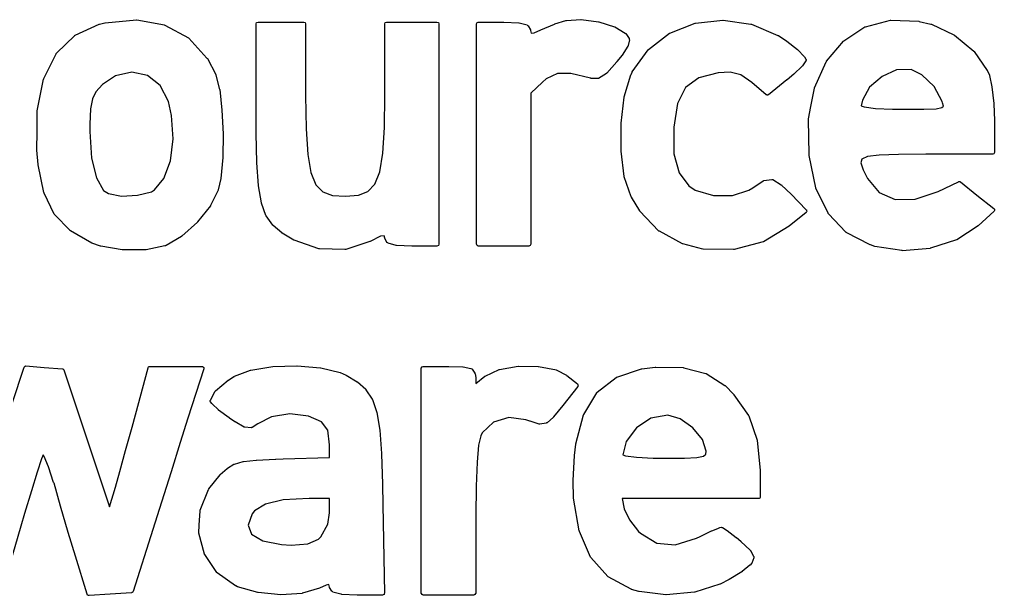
# Model space of a CAD drawing. Extents: x 80 to 221, y -131 to -73.
# Drawn here: x 109.18 to 111.851, y -79.478 to -77.9 of the extents above; entities that cross this region are included whole.
import ezdxf

# ---------------------------------------------------------------- set-up
doc = ezdxf.new("R2010")
doc.units = 0
doc.layers.add('BLACK', color=7, linetype='CONTINUOUS')

msp = doc.modelspace()

# ---------------------------------------------------------------- linework, layer by layer
at = {"layer": 'BLACK', "linetype": 'CONTINUOUS'}
for p, q in [((109.333, -77.9431), (109.399, -77.9133)), ((109.399, -77.9133), (109.4, -77.9133)), ((109.4, -77.913), (109.414, -77.9096)), ((109.4, -77.9133), (109.4, -77.913)), ((109.414, -77.9096), (109.415, -77.9096)), ((109.415, -77.9095), (109.501, -77.9014)), ((109.415, -77.9096), (109.415, -77.9095)), ((109.501, -77.9016), (109.502, -77.9014)), ((109.501, -77.9014), (109.501, -77.9016)), ((109.502, -77.9014), (109.578, -77.9151)), ((109.578, -77.9151), (109.578, -77.9156)), ((109.578, -77.9156), (109.579, -77.9157)), ((109.579, -77.9157), (109.643, -77.9503)), ((109.829, -77.9126), (109.83, -77.9091)), ((109.829, -78.1486), (109.829, -77.9126)), ((109.83, -77.9091), (109.834, -77.9076)), ((109.834, -77.9076), (109.959, -77.9076)), ((109.959, -77.9076), (109.963, -77.9091)), ((109.963, -77.9091), (109.964, -77.9126)), ((109.964, -77.9126), (109.964, -78.1083)), ((110.181, -77.9126), (110.182, -77.9091)), ((110.181, -78.1083), (110.181, -77.9126)), ((110.182, -77.9091), (110.186, -77.9076)), ((110.186, -77.9076), (110.324, -77.9076)), ((110.324, -77.9076), (110.328, -77.9091)), ((110.328, -77.9091), (110.329, -77.9126)), ((110.329, -77.9126), (110.329, -78.5162)), ((110.432, -77.9126), (110.434, -77.9091)), ((110.432, -78.5162), (110.432, -77.9126)), ((110.434, -77.9091), (110.437, -77.9076)), ((110.437, -77.9076), (110.506, -77.9076)), ((110.506, -77.9076), (110.506, -77.9077)), ((110.506, -77.9077), (110.507, -77.9076)), ((110.507, -77.9076), (110.548, -77.9093)), ((110.548, -77.9093), (110.549, -77.9095)), ((110.549, -77.9095), (110.549, -77.9094)), ((110.549, -77.9094), (110.571, -77.9153)), ((110.571, -77.9153), (110.571, -77.9153)), ((110.571, -77.9153), (110.571, -77.9153)), ((110.571, -77.9153), (110.572, -77.9165)), ((110.572, -77.9165), (110.574, -77.9176)), ((110.574, -77.9176), (110.574, -77.9177)), ((110.574, -77.9177), (110.574, -77.9177)), ((110.574, -77.9177), (110.58, -77.9291)), ((110.608, -77.929), (110.646, -77.913)), ((110.646, -77.913), (110.647, -77.9128)), ((110.646, -77.913), (110.646, -77.913)), ((110.647, -77.9128), (110.677, -77.9032)), ((110.677, -77.9032), (110.678, -77.9032)), ((110.678, -77.9032), (110.679, -77.903)), ((110.679, -77.903), (110.718, -77.9005)), ((110.718, -77.9005), (110.719, -77.9007)), ((110.719, -77.9007), (110.719, -77.9005)), ((110.719, -77.9005), (110.766, -77.9071)), ((110.766, -77.9071), (110.767, -77.9073)), ((110.767, -77.9073), (110.767, -77.9072)), ((110.767, -77.9072), (110.81, -77.9205)), ((110.81, -77.9205), (110.811, -77.9209)), ((110.811, -77.9209), (110.811, -77.921)), ((110.811, -77.921), (110.839, -77.9377)), ((110.962, -77.9376), (111.031, -77.9108)), ((111.031, -77.9108), (111.032, -77.9105)), ((111.031, -77.9108), (111.031, -77.9108)), ((111.032, -77.9105), (111.107, -77.9021)), ((111.107, -77.9023), (111.108, -77.9021)), ((111.107, -77.9021), (111.107, -77.9023)), ((111.108, -77.9021), (111.184, -77.9129)), ((111.184, -77.9129), (111.185, -77.9133)), ((111.185, -77.9133), (111.185, -77.9133)), ((111.185, -77.9133), (111.258, -77.9442)), ((111.438, -77.9586), (111.496, -77.9208)), ((111.496, -77.9208), (111.497, -77.9207)), ((111.497, -77.9207), (111.498, -77.9202)), ((111.498, -77.9202), (111.566, -77.9021)), ((111.566, -77.9021), (111.567, -77.9022)), ((111.567, -77.9022), (111.567, -77.9019)), ((111.567, -77.9019), (111.644, -77.9055)), ((111.644, -77.9055), (111.645, -77.9057)), ((111.645, -77.9057), (111.645, -77.9056)), ((111.645, -77.9056), (111.677, -77.9134)), ((111.677, -77.9134), (111.678, -77.9137)), ((111.678, -77.9137), (111.678, -77.9137)), ((111.678, -77.9137), (111.74, -77.9424)), ((109.282, -77.993), (109.332, -77.9441)), ((109.332, -77.9438), (109.333, -77.9431)), ((109.332, -77.9441), (109.332, -77.9438)), ((109.643, -77.9503), (109.643, -77.951)), ((109.643, -77.951), (109.644, -77.9513)), ((109.644, -77.9513), (109.694, -78.006)), ((110.58, -77.9291), (110.58, -77.9301)), ((110.58, -77.9301), (110.58, -77.9306)), ((110.58, -77.9306), (110.582, -77.9382)), ((110.582, -77.9382), (110.59, -77.9373)), ((110.59, -77.9373), (110.608, -77.929)), ((110.608, -77.929), (110.608, -77.929)), ((110.608, -77.929), (110.608, -77.929)), ((110.839, -77.9377), (110.84, -77.9385)), ((110.84, -77.9385), (110.841, -77.9391)), ((110.841, -77.9391), (110.85, -77.9523)), ((110.903, -77.9824), (110.961, -77.9382)), ((110.961, -77.9382), (110.962, -77.9381)), ((110.962, -77.9381), (110.962, -77.9376)), ((111.258, -77.9442), (111.258, -77.9446)), ((111.258, -77.9446), (111.259, -77.9446)), ((111.259, -77.9446), (111.282, -77.9597)), ((111.74, -77.9424), (111.74, -77.9429)), ((111.74, -77.9429), (111.741, -77.9431)), ((111.741, -77.9431), (111.794, -77.9868)), ((110.847, -77.9735), (110.831, -77.9981)), ((110.848, -77.9725), (110.847, -77.9735)), ((110.851, -77.9559), (110.848, -77.9716)), ((110.848, -77.9716), (110.848, -77.9725)), ((110.85, -77.9523), (110.85, -77.9541)), ((110.85, -77.9541), (110.851, -77.9559)), ((111.282, -77.9597), (111.282, -77.9599)), ((111.282, -77.9599), (111.282, -77.96)), ((111.282, -77.96), (111.311, -77.9831)), ((111.391, -78.015), (111.437, -77.9596)), ((111.437, -77.9596), (111.438, -77.9592)), ((111.438, -77.9592), (111.438, -77.9586)), ((109.247, -78.0623), (109.281, -77.9943)), ((109.281, -77.9937), (109.282, -77.993)), ((109.281, -77.9943), (109.281, -77.9937)), ((110.831, -77.9985), (110.817, -78.0159)), ((110.831, -77.9981), (110.831, -77.9983)), ((110.831, -77.9983), (110.831, -77.9985)), ((110.859, -78.0441), (110.902, -77.9835)), ((110.902, -77.9835), (110.903, -77.983)), ((110.903, -77.983), (110.903, -77.9824)), ((111.311, -77.9831), (111.312, -77.9834)), ((111.312, -77.9834), (111.312, -77.9835)), ((111.312, -77.9835), (111.33, -78.0017)), ((111.33, -78.0017), (111.331, -78.0024)), ((111.331, -78.0024), (111.331, -78.0029)), ((111.331, -78.0029), (111.334, -78.0088)), ((111.794, -77.9868), (111.794, -77.9874)), ((111.794, -77.9874), (111.795, -77.9878)), ((111.795, -77.9878), (111.831, -78.0403)), ((109.694, -78.006), (109.694, -78.0066)), ((109.694, -78.0066), (109.695, -78.007)), ((109.695, -78.007), (109.718, -78.0515)), ((110.817, -78.0161), (110.789, -78.0476)), ((110.817, -78.0159), (110.817, -78.016)), ((110.817, -78.016), (110.817, -78.0161)), ((111.324, -78.0279), (111.301, -78.0503)), ((111.325, -78.0275), (111.324, -78.0279)), ((111.334, -78.014), (111.325, -78.0272)), ((111.325, -78.0272), (111.325, -78.0275)), ((111.334, -78.0088), (111.334, -78.0096)), ((111.334, -78.0096), (111.335, -78.0103)), ((111.335, -78.0126), (111.334, -78.0132)), ((111.334, -78.0132), (111.334, -78.014)), ((111.335, -78.0103), (111.335, -78.0114)), ((111.335, -78.0114), (111.335, -78.0126)), ((111.358, -78.0872), (111.39, -78.0161)), ((111.39, -78.0161), (111.391, -78.0157)), ((111.391, -78.0157), (111.391, -78.015)), ((109.443, -78.0546), (109.408, -78.0789)), ((109.488, -78.0447), (109.443, -78.0546)), ((109.531, -78.054), (109.488, -78.0447)), ((109.566, -78.0811), (109.531, -78.054)), ((109.718, -78.0515), (109.718, -78.0521)), ((109.718, -78.0521), (109.718, -78.0526)), ((109.718, -78.0526), (109.728, -78.0919)), ((110.654, -78.0486), (110.623, -78.0633)), ((110.691, -78.048), (110.654, -78.0486)), ((110.744, -78.0615), (110.691, -78.048)), ((110.788, -78.0485), (110.766, -78.0618)), ((110.789, -78.0476), (110.788, -78.0479)), ((110.788, -78.0479), (110.788, -78.0485)), ((110.837, -78.112), (110.855, -78.0517)), ((110.855, -78.0517), (110.856, -78.0514)), ((110.856, -78.051), (110.859, -78.0448)), ((110.856, -78.0514), (110.856, -78.051)), ((110.859, -78.0445), (110.859, -78.0441)), ((110.859, -78.0448), (110.859, -78.0445)), ((111.094, -78.0469), (111.041, -78.0601)), ((111.127, -78.0451), (111.094, -78.0469)), ((111.156, -78.0522), (111.127, -78.0451)), ((111.186, -78.0733), (111.156, -78.0522)), ((111.301, -78.0505), (111.283, -78.0661)), ((111.301, -78.0503), (111.301, -78.0503)), ((111.301, -78.0503), (111.301, -78.0505)), ((111.543, -78.0564), (111.509, -78.086)), ((111.583, -78.0386), (111.543, -78.0564)), ((111.623, -78.0378), (111.583, -78.0386)), ((111.652, -78.0518), (111.623, -78.0378)), ((111.686, -78.0844), (111.652, -78.0518)), ((111.831, -78.0403), (111.831, -78.0408)), ((111.831, -78.0408), (111.832, -78.0412)), ((111.832, -78.0412), (111.837, -78.0529)), ((111.837, -78.0529), (111.837, -78.0534)), ((111.837, -78.0534), (111.837, -78.0538)), ((111.837, -78.0538), (111.844, -78.0847)), ((109.229, -78.1506), (109.246, -78.0635)), ((109.246, -78.0635), (109.247, -78.063)), ((109.247, -78.063), (109.247, -78.0623)), ((109.408, -78.0789), (109.39, -78.0988)), ((109.589, -78.125), (109.566, -78.0811)), ((110.613, -78.0719), (110.581, -78.1022)), ((110.623, -78.0633), (110.613, -78.0719)), ((110.745, -78.0614), (110.744, -78.0615)), ((110.745, -78.0617), (110.745, -78.0614)), ((110.764, -78.0625), (110.745, -78.0617)), ((110.765, -78.062), (110.764, -78.0625)), ((110.766, -78.0618), (110.765, -78.062)), ((111.041, -78.0601), (111.005, -78.0871)), ((111.226, -78.1068), (111.186, -78.0733)), ((111.282, -78.0661), (111.232, -78.1068)), ((111.283, -78.0661), (111.282, -78.0661)), ((111.283, -78.0661), (111.283, -78.0661)), ((111.708, -78.1251), (111.686, -78.0844)), ((111.844, -78.0847), (111.844, -78.0849)), ((111.844, -78.0849), (111.844, -78.0852)), ((111.844, -78.0852), (111.849, -78.1308)), ((109.39, -78.0988), (109.38, -78.1181)), ((109.728, -78.0919), (109.728, -78.0922)), ((109.728, -78.0922), (109.729, -78.0925)), ((109.729, -78.0925), (109.735, -78.1485)), ((109.964, -78.1083), (109.966, -78.2004)), ((110.18, -78.1962), (110.181, -78.1083)), ((110.581, -78.1022), (110.581, -78.5162)), ((110.837, -78.1124), (110.837, -78.112)), ((111.005, -78.0871), (110.983, -78.131)), ((111.227, -78.1072), (111.226, -78.1068)), ((111.228, -78.1079), (111.227, -78.1072)), ((111.229, -78.1078), (111.228, -78.1079)), ((111.23, -78.1072), (111.229, -78.1079)), ((111.229, -78.1079), (111.229, -78.1078)), ((111.232, -78.1068), (111.23, -78.1072)), ((111.348, -78.1386), (111.358, -78.0883)), ((111.358, -78.0878), (111.358, -78.0872)), ((111.358, -78.0883), (111.358, -78.0878)), ((111.509, -78.086), (111.489, -78.1217)), ((109.38, -78.1181), (109.375, -78.1448)), ((109.597, -78.1632), (109.589, -78.125)), ((110.828, -78.1848), (110.837, -78.1128)), ((110.837, -78.1128), (110.837, -78.1124)), ((110.983, -78.131), (110.973, -78.1957)), ((111.342, -78.1729), (111.348, -78.1386)), ((111.489, -78.1217), (111.486, -78.1365)), ((111.486, -78.1365), (111.494, -78.14)), ((111.707, -78.1417), (111.711, -78.1376)), ((111.709, -78.1287), (111.708, -78.1251)), ((111.711, -78.1376), (111.709, -78.1287)), ((111.849, -78.1308), (111.849, -78.131)), ((111.849, -78.131), (111.849, -78.1312)), ((111.849, -78.1312), (111.851, -78.1773)), ((109.229, -78.1511), (109.229, -78.1506)), ((109.229, -78.1515), (109.229, -78.1511)), ((109.229, -78.2077), (109.229, -78.1515)), ((109.375, -78.1448), (109.373, -78.1869)), ((109.601, -78.2275), (109.597, -78.1632)), ((109.735, -78.1485), (109.735, -78.1487)), ((109.735, -78.1487), (109.735, -78.1489)), ((109.735, -78.1489), (109.738, -78.2134)), ((109.829, -78.2116), (109.829, -78.1486)), ((109.829, -78.1486), (109.829, -78.1486)), ((109.829, -78.1486), (109.829, -78.1486)), ((111.494, -78.14), (111.525, -78.1439)), ((111.525, -78.1439), (111.572, -78.1462)), ((111.572, -78.1462), (111.601, -78.1465)), ((111.601, -78.1465), (111.657, -78.1463)), ((111.657, -78.1463), (111.691, -78.1449)), ((111.691, -78.1449), (111.707, -78.1417)), ((109.373, -78.1869), (109.373, -78.2076)), ((110.828, -78.1851), (110.828, -78.1848)), ((110.828, -78.1854), (110.828, -78.1851)), ((110.828, -78.2604), (110.828, -78.1854)), ((111.342, -78.1735), (111.342, -78.1729)), ((111.342, -78.174), (111.342, -78.1735)), ((111.343, -78.2702), (111.342, -78.174)), ((111.851, -78.1773), (111.85, -78.1774)), ((111.85, -78.1774), (111.851, -78.1775)), ((111.851, -78.1775), (111.851, -78.2647)), ((109.228, -78.2577), (109.229, -78.2077)), ((109.373, -78.2076), (109.378, -78.28)), ((109.738, -78.2137), (109.737, -78.2785)), ((109.738, -78.2134), (109.738, -78.2136)), ((109.738, -78.2136), (109.738, -78.2137)), ((109.829, -78.2117), (109.829, -78.2116)), ((109.829, -78.2116), (109.829, -78.2116)), ((109.831, -78.2931), (109.829, -78.2117)), ((109.966, -78.2004), (109.97, -78.27)), ((110.176, -78.267), (110.18, -78.1962)), ((110.973, -78.1957), (110.973, -78.2683)), ((109.594, -78.2874), (109.601, -78.2275)), ((109.228, -78.258), (109.228, -78.2577)), ((109.228, -78.2582), (109.228, -78.258)), ((109.232, -78.298), (109.228, -78.2582)), ((109.97, -78.27), (109.978, -78.32)), ((110.167, -78.3179), (110.176, -78.267)), ((110.828, -78.2607), (110.828, -78.2604)), ((110.828, -78.261), (110.828, -78.2607)), ((110.837, -78.3302), (110.828, -78.261)), ((110.973, -78.2683), (110.987, -78.3207)), ((111.343, -78.2704), (111.343, -78.2702)), ((111.343, -78.2707), (111.343, -78.2704)), ((111.343, -78.2726), (111.343, -78.2707)), ((111.535, -78.2717), (111.503, -78.276)), ((111.588, -78.27), (111.535, -78.2717)), ((111.663, -78.2697), (111.588, -78.27)), ((111.846, -78.2697), (111.663, -78.2697)), ((111.849, -78.2682), (111.846, -78.2697)), ((111.851, -78.2647), (111.849, -78.2682)), ((109.232, -78.2983), (109.232, -78.298)), ((109.232, -78.2986), (109.232, -78.2983)), ((109.247, -78.3745), (109.232, -78.2986)), ((109.378, -78.28), (109.391, -78.3345)), ((109.576, -78.336), (109.594, -78.2874)), ((109.737, -78.2789), (109.732, -78.3358)), ((109.737, -78.2785), (109.737, -78.2787)), ((109.737, -78.2787), (109.737, -78.2789)), ((109.831, -78.2932), (109.831, -78.2931)), ((109.831, -78.2933), (109.831, -78.2932)), ((109.835, -78.3555), (109.831, -78.2933)), ((111.344, -78.2728), (111.343, -78.2726)), ((111.343, -78.273), (111.344, -78.2728)), ((111.362, -78.3613), (111.343, -78.273)), ((111.488, -78.2832), (111.485, -78.2935)), ((111.485, -78.2935), (111.491, -78.3123)), ((111.503, -78.276), (111.488, -78.2832)), ((109.978, -78.32), (109.992, -78.353)), ((110.154, -78.3516), (110.167, -78.3179)), ((110.987, -78.3207), (111.014, -78.356)), ((111.491, -78.3123), (111.503, -78.3356)), ((109.391, -78.3345), (109.411, -78.3684)), ((109.55, -78.3673), (109.576, -78.336)), ((109.732, -78.3363), (109.725, -78.3667)), ((109.732, -78.3358), (109.731, -78.336)), ((109.731, -78.336), (109.732, -78.3363)), ((110.135, -78.3716), (110.154, -78.3516)), ((110.837, -78.3307), (110.837, -78.3302)), ((110.837, -78.3312), (110.837, -78.3307)), ((110.856, -78.3858), (110.837, -78.3312)), ((111.189, -78.3611), (111.217, -78.3424)), ((111.217, -78.3424), (111.218, -78.3421)), ((111.218, -78.3421), (111.219, -78.3416)), ((111.219, -78.3416), (111.241, -78.3385)), ((111.241, -78.3385), (111.242, -78.3389)), ((111.242, -78.3389), (111.244, -78.3391)), ((111.244, -78.3391), (111.267, -78.3531)), ((111.503, -78.3356), (111.535, -78.3744)), ((111.697, -78.3715), (111.752, -78.3447)), ((111.752, -78.3447), (111.753, -78.3446)), ((111.753, -78.3446), (111.754, -78.3442)), ((111.754, -78.3442), (111.755, -78.3445)), ((111.755, -78.3445), (111.756, -78.3445)), ((111.756, -78.3445), (111.757, -78.345)), ((111.757, -78.345), (111.758, -78.3453)), ((111.758, -78.3453), (111.803, -78.3816)), ((109.248, -78.3751), (109.247, -78.3745)), ((109.248, -78.3757), (109.248, -78.3751)), ((109.275, -78.4337), (109.248, -78.3757)), ((109.411, -78.3684), (109.424, -78.3773)), ((109.424, -78.3773), (109.46, -78.3841)), ((109.504, -78.382), (109.542, -78.3721)), ((109.542, -78.3721), (109.55, -78.3673)), ((109.725, -78.3679), (109.704, -78.4095)), ((109.725, -78.3667), (109.725, -78.3673)), ((109.725, -78.3673), (109.725, -78.3679)), ((109.835, -78.3557), (109.835, -78.3555)), ((109.835, -78.3559), (109.835, -78.3557)), ((109.843, -78.4023), (109.835, -78.3559)), ((109.992, -78.353), (110.011, -78.3724)), ((110.011, -78.3724), (110.038, -78.3821)), ((110.109, -78.3818), (110.135, -78.3716)), ((111.014, -78.356), (111.031, -78.3676)), ((111.031, -78.3676), (111.081, -78.3827)), ((111.133, -78.3827), (111.178, -78.3681)), ((111.178, -78.3681), (111.189, -78.3611)), ((111.189, -78.3611), (111.189, -78.3611)), ((111.267, -78.3531), (111.268, -78.3536)), ((111.268, -78.3536), (111.268, -78.3538)), ((111.268, -78.3538), (111.294, -78.3789)), ((111.294, -78.3789), (111.294, -78.379)), ((111.294, -78.379), (111.294, -78.379)), ((111.294, -78.379), (111.335, -78.4214)), ((111.362, -78.3618), (111.362, -78.3613)), ((111.362, -78.3625), (111.362, -78.3618)), ((111.395, -78.4311), (111.362, -78.3625)), ((111.535, -78.3744), (111.579, -78.3935)), ((111.634, -78.3929), (111.697, -78.3715)), ((109.46, -78.3841), (109.504, -78.382)), ((109.843, -78.4027), (109.843, -78.4023)), ((109.843, -78.4032), (109.843, -78.4027)), ((109.855, -78.4373), (109.843, -78.4032)), ((110.038, -78.3821), (110.073, -78.3846)), ((110.073, -78.3846), (110.109, -78.3818)), ((110.856, -78.3862), (110.856, -78.3858)), ((110.857, -78.3867), (110.856, -78.3862)), ((110.88, -78.4248), (110.857, -78.3867)), ((111.081, -78.3827), (111.133, -78.3827)), ((111.579, -78.3935), (111.634, -78.3929)), ((111.803, -78.3816), (111.849, -78.4179)), ((109.704, -78.4104), (109.668, -78.4546)), ((109.704, -78.4095), (109.704, -78.4099)), ((109.704, -78.4099), (109.704, -78.4104)), ((110.88, -78.4251), (110.88, -78.4248)), ((110.88, -78.4256), (110.88, -78.4251)), ((110.931, -78.4796), (110.88, -78.4256)), ((111.335, -78.4287), (111.289, -78.4663)), ((111.335, -78.4214), (111.335, -78.4216)), ((111.335, -78.4216), (111.336, -78.4217)), ((111.336, -78.4269), (111.335, -78.4285)), ((111.335, -78.4285), (111.335, -78.4285)), ((111.335, -78.4285), (111.335, -78.4287)), ((111.336, -78.4217), (111.336, -78.4234)), ((111.336, -78.4234), (111.337, -78.425)), ((111.337, -78.4254), (111.336, -78.4269)), ((111.337, -78.425), (111.337, -78.4252)), ((111.337, -78.4252), (111.337, -78.4254)), ((111.395, -78.4317), (111.395, -78.4311)), ((111.396, -78.4324), (111.395, -78.4317)), ((111.444, -78.483), (111.396, -78.4324)), ((111.85, -78.4255), (111.806, -78.4655)), ((111.849, -78.4179), (111.85, -78.4183)), ((111.85, -78.4183), (111.85, -78.4185)), ((111.85, -78.4185), (111.851, -78.4199)), ((111.851, -78.4235), (111.85, -78.425)), ((111.85, -78.425), (111.85, -78.4252)), ((111.85, -78.4252), (111.85, -78.4255)), ((111.851, -78.4199), (111.851, -78.4213)), ((111.851, -78.4213), (111.851, -78.4217)), ((111.851, -78.4217), (111.851, -78.4221)), ((111.851, -78.4221), (111.851, -78.4235)), ((109.276, -78.4342), (109.275, -78.4337)), ((109.276, -78.435), (109.276, -78.4342)), ((109.319, -78.4788), (109.276, -78.435)), ((109.668, -78.4552), (109.625, -78.4938)), ((109.668, -78.4546), (109.668, -78.4548)), ((109.668, -78.4548), (109.668, -78.4552)), ((109.856, -78.4378), (109.855, -78.4373)), ((109.856, -78.4385), (109.856, -78.4378)), ((109.874, -78.4639), (109.856, -78.4385)), ((109.319, -78.4791), (109.319, -78.4788)), ((109.32, -78.4796), (109.319, -78.4791)), ((109.379, -78.5131), (109.32, -78.4796)), ((109.874, -78.4643), (109.874, -78.4639)), ((109.875, -78.4649), (109.874, -78.4643)), ((109.899, -78.4852), (109.875, -78.4649)), ((109.899, -78.4853), (109.899, -78.4852)), ((109.9, -78.4857), (109.899, -78.4853)), ((109.932, -78.5045), (109.9, -78.4857)), ((110.932, -78.4799), (110.931, -78.4796)), ((110.933, -78.4805), (110.932, -78.4799)), ((110.996, -78.5148), (110.933, -78.4805)), ((111.289, -78.4667), (111.218, -78.5092)), ((111.289, -78.4663), (111.289, -78.4664)), ((111.289, -78.4664), (111.289, -78.4667)), ((111.445, -78.4833), (111.444, -78.483)), ((111.445, -78.4839), (111.445, -78.4833)), ((111.51, -78.5178), (111.445, -78.4839)), ((111.806, -78.466), (111.748, -78.5037)), ((111.806, -78.4655), (111.806, -78.4656)), ((111.806, -78.4656), (111.806, -78.466)), ((109.624, -78.4944), (109.582, -78.5193)), ((109.625, -78.4938), (109.624, -78.494)), ((109.624, -78.494), (109.624, -78.4944)), ((109.933, -78.5049), (109.932, -78.5045)), ((109.932, -78.5045), (109.932, -78.5045)), ((110, -78.5286), (109.933, -78.5049)), ((110.14, -78.5083), (110.074, -78.5302)), ((110.141, -78.5081), (110.14, -78.5083)), ((110.169, -78.4942), (110.141, -78.5081)), ((110.141, -78.5081), (110.141, -78.5081)), ((110.179, -78.4928), (110.169, -78.4942)), ((110.181, -78.499), (110.179, -78.4928)), ((110.181, -78.4993), (110.181, -78.499)), ((110.181, -78.4996), (110.181, -78.4993)), ((110.187, -78.5109), (110.181, -78.4996)), ((110.187, -78.511), (110.187, -78.5109)), ((110.189, -78.5121), (110.187, -78.511)), ((110.187, -78.511), (110.187, -78.511)), ((110.19, -78.5133), (110.189, -78.5121)), ((111.217, -78.5097), (111.138, -78.5306)), ((111.218, -78.5093), (111.217, -78.5097)), ((111.218, -78.5092), (111.218, -78.5093)), ((111.747, -78.5043), (111.676, -78.5271)), ((111.748, -78.5037), (111.747, -78.5039)), ((111.747, -78.5039), (111.747, -78.5043)), ((109.379, -78.5134), (109.379, -78.5131)), ((109.379, -78.5131), (109.379, -78.5131)), ((109.402, -78.5214), (109.379, -78.5134)), ((109.403, -78.5214), (109.402, -78.5214)), ((109.403, -78.5216), (109.403, -78.5214)), ((109.462, -78.5315), (109.403, -78.5216)), ((109.463, -78.5314), (109.462, -78.5315)), ((109.526, -78.5313), (109.463, -78.5316)), ((109.463, -78.5316), (109.463, -78.5314)), ((109.527, -78.5312), (109.526, -78.5311)), ((109.526, -78.5311), (109.526, -78.5313)), ((109.579, -78.5203), (109.527, -78.5312)), ((109.58, -78.5201), (109.579, -78.5203)), ((109.581, -78.5197), (109.58, -78.5201)), ((109.58, -78.5201), (109.58, -78.5201)), ((109.582, -78.5193), (109.581, -78.5194)), ((109.581, -78.5194), (109.581, -78.5197)), ((110.001, -78.5286), (110, -78.5286)), ((110.002, -78.5289), (110.001, -78.5286)), ((110.072, -78.5305), (110.002, -78.5289)), ((110.073, -78.5302), (110.072, -78.5305)), ((110.074, -78.5302), (110.073, -78.5302)), ((110.19, -78.5134), (110.19, -78.5133)), ((110.19, -78.5133), (110.19, -78.5133)), ((110.212, -78.5193), (110.19, -78.5134)), ((110.213, -78.5195), (110.212, -78.5192)), ((110.212, -78.5192), (110.212, -78.5193)), ((110.255, -78.5212), (110.213, -78.5195)), ((110.255, -78.5212), (110.255, -78.5211)), ((110.255, -78.5211), (110.255, -78.5212)), ((110.324, -78.5212), (110.255, -78.5212)), ((110.328, -78.5197), (110.324, -78.5212)), ((110.329, -78.5162), (110.328, -78.5197)), ((110.434, -78.5197), (110.432, -78.5162)), ((110.437, -78.5212), (110.434, -78.5197)), ((110.576, -78.5212), (110.437, -78.5212)), ((110.579, -78.5197), (110.576, -78.5212)), ((110.581, -78.5162), (110.579, -78.5197)), ((110.997, -78.5149), (110.996, -78.5148)), ((110.997, -78.5153), (110.997, -78.5149)), ((111.052, -78.5291), (110.997, -78.5153)), ((111.053, -78.529), (111.052, -78.5291)), ((111.053, -78.5293), (111.053, -78.529)), ((111.136, -78.5308), (111.053, -78.5293)), ((111.137, -78.5305), (111.136, -78.5308)), ((111.138, -78.5306), (111.137, -78.5305)), ((111.51, -78.5179), (111.51, -78.5178)), ((111.511, -78.5181), (111.51, -78.5179)), ((111.523, -78.522), (111.511, -78.5181)), ((111.523, -78.5222), (111.523, -78.522)), ((111.523, -78.522), (111.523, -78.522)), ((111.597, -78.5336), (111.523, -78.5222)), ((111.598, -78.5335), (111.597, -78.5336)), ((111.675, -78.5273), (111.598, -78.5337)), ((111.598, -78.5337), (111.598, -78.5335)), ((111.676, -78.5271), (111.675, -78.527)), ((111.675, -78.527), (111.675, -78.5273)), ((109.128, -79.0515), (109.193, -78.853)), ((109.193, -78.853), (109.194, -78.8519)), ((109.194, -78.8519), (109.195, -78.8507)), ((109.195, -78.8505), (109.196, -78.85)), ((109.195, -78.8507), (109.195, -78.8505)), ((109.196, -78.85), (109.197, -78.8499)), ((109.197, -78.8499), (109.198, -78.8495)), ((109.198, -78.8495), (109.248, -78.8533)), ((109.248, -78.8533), (109.298, -78.857)), ((109.298, -78.857), (109.299, -78.8574)), ((109.299, -78.8574), (109.299, -78.8575)), ((109.299, -78.8575), (109.3, -78.8583)), ((109.3, -78.8583), (109.301, -78.8587)), ((109.301, -78.8587), (109.301, -78.8596)), ((109.301, -78.8596), (109.302, -78.8604)), ((109.498, -78.9833), (109.533, -78.8544)), ((109.533, -78.8534), (109.534, -78.8521)), ((109.533, -78.8544), (109.533, -78.8534)), ((109.534, -78.8519), (109.535, -78.8513)), ((109.534, -78.8521), (109.534, -78.8519)), ((109.535, -78.8513), (109.536, -78.8512)), ((109.536, -78.8512), (109.537, -78.8507)), ((109.537, -78.8507), (109.68, -78.8507)), ((109.685, -78.8572), (109.642, -78.9924)), ((109.68, -78.8507), (109.681, -78.851)), ((109.681, -78.851), (109.682, -78.8509)), ((109.682, -78.8509), (109.683, -78.8517)), ((109.683, -78.8517), (109.684, -78.8521)), ((109.684, -78.8521), (109.684, -78.8529)), ((109.684, -78.8529), (109.685, -78.8534)), ((109.685, -78.8534), (109.685, -78.8546)), ((109.685, -78.8546), (109.685, -78.8557)), ((109.685, -78.8557), (109.685, -78.8564)), ((109.685, -78.8564), (109.685, -78.8572)), ((109.814, -78.8608), (109.874, -78.8513)), ((109.874, -78.8512), (109.94, -78.8491)), ((109.874, -78.8514), (109.874, -78.8512)), ((109.874, -78.8513), (109.874, -78.8514)), ((109.94, -78.8491), (109.941, -78.8492)), ((109.941, -78.8492), (109.941, -78.8491)), ((109.941, -78.8491), (110.005, -78.8544)), ((110.005, -78.8544), (110.005, -78.8546)), ((110.005, -78.8546), (110.006, -78.8546)), ((110.006, -78.8546), (110.059, -78.8674)), ((110.281, -78.8557), (110.283, -78.8521)), ((110.281, -79.4718), (110.281, -78.8557)), ((110.283, -78.8521), (110.286, -78.8507)), ((110.286, -78.8507), (110.355, -78.8507)), ((110.355, -78.8507), (110.356, -78.8507)), ((110.356, -78.8507), (110.356, -78.8507)), ((110.356, -78.8507), (110.395, -78.8517)), ((110.395, -78.8517), (110.396, -78.8519)), ((110.396, -78.8519), (110.396, -78.8518)), ((110.396, -78.8518), (110.417, -78.8565)), ((110.417, -78.8565), (110.419, -78.8575)), ((110.419, -78.8575), (110.42, -78.8584)), ((110.42, -78.8584), (110.428, -78.8689)), ((110.456, -78.8772), (110.494, -78.8594)), ((110.494, -78.8594), (110.495, -78.859)), ((110.494, -78.8594), (110.494, -78.8594)), ((110.495, -78.859), (110.546, -78.8502)), ((110.546, -78.8502), (110.546, -78.8503)), ((110.546, -78.8503), (110.547, -78.8502)), ((110.547, -78.8502), (110.601, -78.8505)), ((110.601, -78.8505), (110.602, -78.8507)), ((110.602, -78.8507), (110.602, -78.8506)), ((110.602, -78.8506), (110.651, -78.8601)), ((110.817, -78.8798), (110.884, -78.8574)), ((110.884, -78.8574), (110.885, -78.8575)), ((110.885, -78.8572), (110.922, -78.8529)), ((110.885, -78.8575), (110.885, -78.8572)), ((110.922, -78.8529), (110.922, -78.853)), ((110.922, -78.853), (110.923, -78.8529)), ((110.923, -78.8529), (110.999, -78.854)), ((110.999, -78.854), (110.999, -78.8542)), ((110.999, -78.8542), (111, -78.8541)), ((111, -78.8541), (111.06, -78.8698)), ((109.302, -78.8604), (109.427, -79.2351)), ((109.753, -78.888), (109.768, -78.8782)), ((109.768, -78.8782), (109.769, -78.8781)), ((109.769, -78.8778), (109.813, -78.861)), ((109.769, -78.8781), (109.769, -78.8778)), ((109.813, -78.861), (109.814, -78.8611)), ((109.814, -78.8611), (109.814, -78.8608)), ((110.059, -78.8674), (110.059, -78.8677)), ((110.059, -78.8677), (110.059, -78.8677)), ((110.059, -78.8677), (110.075, -78.8745)), ((110.075, -78.8745), (110.075, -78.8748)), ((110.075, -78.8748), (110.075, -78.8748)), ((110.075, -78.8748), (110.105, -78.8927)), ((110.428, -78.8689), (110.428, -78.8702)), ((110.428, -78.8702), (110.429, -78.8714)), ((110.429, -78.8714), (110.43, -78.8813)), ((110.43, -78.8975), (110.455, -78.8778)), ((110.43, -78.8813), (110.43, -78.8815)), ((110.43, -78.8815), (110.43, -78.8817)), ((110.43, -78.8817), (110.43, -78.8975)), ((110.455, -78.8777), (110.456, -78.8772)), ((110.455, -78.8778), (110.455, -78.8777)), ((110.651, -78.8601), (110.651, -78.8605)), ((110.651, -78.8605), (110.652, -78.8606)), ((110.652, -78.8606), (110.679, -78.8747)), ((110.679, -78.8747), (110.68, -78.8751)), ((110.68, -78.8751), (110.68, -78.8752)), ((110.68, -78.8752), (110.709, -78.8987)), ((110.763, -78.9213), (110.815, -78.8806)), ((110.815, -78.8806), (110.816, -78.8804)), ((110.816, -78.8804), (110.817, -78.8798)), ((111.06, -78.8698), (111.061, -78.8702)), ((111.061, -78.8702), (111.061, -78.8704)), ((111.061, -78.8704), (111.112, -78.9026)), ((109.717, -78.9171), (109.752, -78.8883)), ((109.752, -78.8883), (109.753, -78.8882)), ((109.753, -78.8882), (109.753, -78.888)), ((110.105, -78.8927), (110.105, -78.8931)), ((110.105, -78.8931), (110.106, -78.8932)), ((110.106, -78.8932), (110.129, -78.9133)), ((110.71, -78.9057), (110.669, -78.9577)), ((110.709, -78.8987), (110.71, -78.9004)), ((110.71, -78.9004), (110.711, -78.902)), ((110.711, -78.902), (110.71, -78.9039)), ((110.71, -78.9039), (110.71, -78.9057)), ((110.711, -78.902), (110.711, -78.902)), ((110.711, -78.902), (110.711, -78.902)), ((111.112, -78.9026), (111.112, -78.9031)), ((111.112, -78.9031), (111.113, -78.9033)), ((111.113, -78.9033), (111.137, -78.9274)), ((109.704, -78.9429), (109.716, -78.9188)), ((109.716, -78.9181), (109.717, -78.9171)), ((109.716, -78.9188), (109.716, -78.9181)), ((110.129, -78.9133), (110.129, -78.914)), ((110.129, -78.914), (110.129, -78.9144)), ((110.129, -78.9144), (110.146, -78.9402)), ((110.726, -78.9823), (110.762, -78.9227)), ((110.762, -78.9227), (110.763, -78.9221)), ((110.763, -78.9221), (110.763, -78.9213)), ((111.137, -78.9274), (111.137, -78.9278)), ((111.137, -78.9278), (111.137, -78.9281)), ((111.137, -78.9281), (111.177, -78.985)), ((109.703, -78.944), (109.704, -78.9435)), ((109.703, -78.9454), (109.703, -78.944)), ((109.703, -78.9467), (109.703, -78.9454)), ((109.704, -78.9472), (109.703, -78.9467)), ((109.704, -78.9435), (109.704, -78.9429)), ((109.704, -78.9478), (109.704, -78.9472)), ((109.707, -78.9524), (109.704, -78.9478)), ((109.707, -78.9529), (109.707, -78.9524)), ((109.708, -78.9535), (109.707, -78.9529)), ((109.726, -78.9698), (109.708, -78.9535)), ((110.146, -78.9402), (110.146, -78.9409)), ((110.146, -78.9409), (110.147, -78.9414)), ((110.147, -78.9414), (110.159, -78.9765)), ((110.669, -78.9577), (110.643, -78.9892)), ((110.669, -78.9577), (110.669, -78.9577)), ((110.669, -78.9577), (110.669, -78.9577)), ((109.489, -79.0173), (109.498, -78.9833)), ((109.498, -78.9833), (109.498, -78.9833)), ((109.642, -78.9924), (109.621, -79.0589)), ((109.642, -78.9924), (109.642, -78.9924)), ((109.726, -78.9699), (109.726, -78.9698)), ((109.726, -78.9701), (109.726, -78.9699)), ((109.755, -78.9918), (109.726, -78.9701)), ((109.755, -78.9919), (109.755, -78.9918)), ((109.756, -78.992), (109.755, -78.9919)), ((109.77, -79.0021), (109.756, -78.992)), ((109.871, -78.9885), (109.833, -79.0081)), ((109.921, -78.9804), (109.871, -78.9885)), ((109.972, -78.9867), (109.921, -78.9804)), ((110.008, -79.0022), (109.972, -78.9867)), ((109.972, -78.9867), (109.972, -78.9867)), ((110.159, -78.9765), (110.159, -78.9769)), ((110.159, -78.9769), (110.159, -78.9773)), ((110.159, -78.9773), (110.167, -79.0251)), ((110.521, -78.9907), (110.479, -79.0036)), ((110.567, -78.9968), (110.521, -78.9907)), ((110.643, -78.9898), (110.626, -79.0052)), ((110.643, -78.9892), (110.643, -78.9894)), ((110.643, -78.9894), (110.643, -78.9898)), ((110.704, -79.0629), (110.725, -78.9836)), ((110.725, -78.9836), (110.726, -78.9831)), ((110.726, -78.9831), (110.726, -78.9823)), ((110.91, -78.9928), (110.87, -79.0187)), ((110.956, -78.9839), (110.91, -78.9928)), ((110.99, -78.9938), (110.956, -78.9839)), ((111.177, -78.985), (111.178, -78.9857)), ((111.178, -78.9857), (111.178, -78.9863)), ((111.178, -78.9863), (111.201, -79.0523)), ((109.471, -79.0808), (109.489, -79.0173)), ((109.489, -79.0173), (109.489, -79.0173)), ((109.771, -79.0022), (109.77, -79.0021)), ((109.771, -79.0023), (109.771, -79.0022)), ((109.796, -79.0167), (109.771, -79.0023)), ((109.797, -79.0169), (109.796, -79.0167)), ((109.798, -79.0174), (109.797, -79.0169)), ((109.815, -79.0188), (109.798, -79.0174)), ((109.816, -79.0183), (109.815, -79.0188)), ((109.818, -79.018), (109.816, -79.0183)), ((109.833, -79.0081), (109.818, -79.018)), ((110.025, -79.0253), (110.008, -79.0022)), ((110.479, -79.0036), (110.448, -79.0328)), ((110.578, -79.0009), (110.567, -78.9968)), ((110.579, -79.001), (110.578, -79.0009)), ((110.578, -79.0009), (110.578, -79.0009)), ((110.604, -79.0086), (110.579, -79.001)), ((110.605, -79.0085), (110.604, -79.0086)), ((110.606, -79.0087), (110.605, -79.0085)), ((110.623, -79.0064), (110.606, -79.0087)), ((110.624, -79.0056), (110.623, -79.0064)), ((110.626, -79.0052), (110.624, -79.0056)), ((110.87, -79.0187), (110.842, -79.056)), ((111.025, -79.0186), (110.99, -78.9938)), ((111.051, -79.0508), (111.025, -79.0186)), ((110.03, -79.0655), (110.025, -79.0253)), ((110.167, -79.0251), (110.167, -79.0253)), ((110.167, -79.0253), (110.167, -79.0255)), ((110.167, -79.0255), (110.172, -79.0896)), ((110.444, -79.0412), (110.438, -79.066)), ((110.448, -79.0328), (110.444, -79.0412)), ((109.621, -79.0589), (109.596, -79.139)), ((109.621, -79.0589), (109.621, -79.0589)), ((109.621, -79.0589), (109.621, -79.0589)), ((110.03, -79.1), (110.03, -79.0655)), ((110.438, -79.066), (110.434, -79.1132)), ((110.701, -79.0951), (110.704, -79.0639)), ((110.704, -79.0634), (110.704, -79.0629)), ((110.704, -79.0639), (110.704, -79.0634)), ((110.842, -79.056), (110.833, -79.0925)), ((111.061, -79.0826), (111.051, -79.0508)), ((111.201, -79.0523), (111.201, -79.0529)), ((111.201, -79.0529), (111.201, -79.0535)), ((111.201, -79.0535), (111.209, -79.1347)), ((109.245, -79.0928), (109.241, -79.1037)), ((109.248, -79.0973), (109.245, -79.0928)), ((109.26, -79.1257), (109.248, -79.0973)), ((109.455, -79.1385), (109.471, -79.0808)), ((109.903, -79.1042), (110.03, -79.1)), ((110.172, -79.0896), (110.172, -79.0897)), ((110.172, -79.0897), (110.172, -79.0898)), ((110.172, -79.0898), (110.175, -79.1736)), ((110.697, -79.1634), (110.701, -79.0951)), ((110.833, -79.0925), (110.84, -79.0956)), ((110.84, -79.0956), (110.87, -79.0994)), ((110.87, -79.0994), (110.916, -79.1018)), ((111.002, -79.1018), (111.036, -79.1)), ((111.036, -79.1), (111.054, -79.0962)), ((111.054, -79.0962), (111.06, -79.0908)), ((111.06, -79.0908), (111.061, -79.0826)), ((109.241, -79.1037), (109.229, -79.1403)), ((109.274, -79.1682), (109.26, -79.1257)), ((109.75, -79.1296), (109.768, -79.1186)), ((109.768, -79.1186), (109.769, -79.1185)), ((109.769, -79.1181), (109.793, -79.1114)), ((109.769, -79.1185), (109.769, -79.1181)), ((109.793, -79.1114), (109.794, -79.1114)), ((109.794, -79.1112), (109.829, -79.1074)), ((109.794, -79.1114), (109.794, -79.1112)), ((109.829, -79.1074), (109.83, -79.1074)), ((109.83, -79.1073), (109.882, -79.1049)), ((109.83, -79.1074), (109.83, -79.1073)), ((109.882, -79.1049), (109.882, -79.1049)), ((109.882, -79.1049), (109.883, -79.1049)), ((109.883, -79.1049), (109.903, -79.1042)), ((109.903, -79.1042), (109.903, -79.1042)), ((109.903, -79.1042), (109.903, -79.1042)), ((110.434, -79.1132), (110.431, -79.1789)), ((110.916, -79.1018), (110.946, -79.1022)), ((110.946, -79.1022), (111.002, -79.1018)), ((109.229, -79.1403), (109.213, -79.1918)), ((109.443, -79.1812), (109.455, -79.1385)), ((109.596, -79.1391), (109.569, -79.2227)), ((109.596, -79.139), (109.596, -79.1391)), ((109.699, -79.1861), (109.73, -79.1475)), ((109.73, -79.1468), (109.749, -79.1301)), ((109.73, -79.1472), (109.73, -79.1468)), ((109.73, -79.1475), (109.73, -79.1472)), ((109.749, -79.1301), (109.75, -79.13)), ((109.75, -79.13), (109.75, -79.1296)), ((111.209, -79.1347), (111.209, -79.1349)), ((111.209, -79.1349), (111.209, -79.1352)), ((111.209, -79.1352), (111.209, -79.1417)), ((111.209, -79.1417), (111.209, -79.1417)), ((111.209, -79.1417), (111.209, -79.1417)), ((111.209, -79.1417), (111.209, -79.2078)), ((109.275, -79.1707), (109.274, -79.1682)), ((109.293, -79.2338), (109.275, -79.1707)), ((109.275, -79.1707), (109.275, -79.1707)), ((109.275, -79.1707), (109.275, -79.1707)), ((110.175, -79.1736), (110.175, -79.1737)), ((110.175, -79.1737), (110.175, -79.1737)), ((110.175, -79.1737), (110.176, -79.2297)), ((110.431, -79.1789), (110.43, -79.2597)), ((110.697, -79.1637), (110.697, -79.1634)), ((110.697, -79.1639), (110.697, -79.1637)), ((110.698, -79.2109), (110.697, -79.1639)), ((109.213, -79.1918), (109.194, -79.2537)), ((109.427, -79.2351), (109.443, -79.1812)), ((109.675, -79.2446), (109.698, -79.1874)), ((109.698, -79.1874), (109.699, -79.1869)), ((109.699, -79.1869), (109.699, -79.1861)), ((109.569, -79.2227), (109.546, -79.2973)), ((109.569, -79.2227), (109.569, -79.2227)), ((109.569, -79.2227), (109.569, -79.2227)), ((109.854, -79.2275), (109.824, -79.2466)), ((109.903, -79.2164), (109.854, -79.2275)), ((109.974, -79.2128), (109.903, -79.2164)), ((110.03, -79.2128), (109.974, -79.2128)), ((110.03, -79.2514), (110.03, -79.2128)), ((110.176, -79.2297), (110.176, -79.2297)), ((110.176, -79.2297), (110.176, -79.2297)), ((110.176, -79.2297), (110.18, -79.4717)), ((110.698, -79.2112), (110.698, -79.2109)), ((110.698, -79.2115), (110.698, -79.2112)), ((110.713, -79.3013), (110.698, -79.2115)), ((111.204, -79.2128), (110.831, -79.2128)), ((110.831, -79.2128), (110.837, -79.2407)), ((111.206, -79.2121), (111.204, -79.2128)), ((111.204, -79.2128), (111.204, -79.2128)), ((111.204, -79.2128), (111.204, -79.2128)), ((111.208, -79.2113), (111.206, -79.2121)), ((111.209, -79.2094), (111.208, -79.2113)), ((111.208, -79.2113), (111.208, -79.2113)), ((111.208, -79.2113), (111.208, -79.2113)), ((111.209, -79.2078), (111.209, -79.2078)), ((111.209, -79.2078), (111.209, -79.2078)), ((111.209, -79.2078), (111.209, -79.2094)), ((109.194, -79.2537), (109.184, -79.2878)), ((109.194, -79.2537), (109.194, -79.2537)), ((109.314, -79.3053), (109.293, -79.2338)), ((109.293, -79.2338), (109.293, -79.2338)), ((109.293, -79.2338), (109.293, -79.2338)), ((109.673, -79.2855), (109.675, -79.2462)), ((109.675, -79.2454), (109.675, -79.2446)), ((109.675, -79.2462), (109.675, -79.2454)), ((109.818, -79.2542), (109.807, -79.2857)), ((109.824, -79.2466), (109.818, -79.2542)), ((110.025, -79.283), (110.03, -79.2514)), ((110.43, -79.2597), (110.43, -79.2712)), ((110.837, -79.2407), (110.851, -79.271)), ((109.672, -79.3061), (109.673, -79.2855)), ((109.807, -79.2857), (109.816, -79.31)), ((110.006, -79.3177), (110.025, -79.283)), ((110.43, -79.2712), (110.43, -79.4718)), ((110.851, -79.271), (110.876, -79.3029)), ((109.184, -79.2878), (109.13, -79.4732)), ((109.334, -79.3702), (109.314, -79.3053)), ((109.314, -79.3053), (109.314, -79.3053)), ((109.314, -79.3053), (109.314, -79.3053)), ((109.546, -79.2973), (109.492, -79.4671)), ((109.546, -79.2973), (109.546, -79.2973)), ((109.672, -79.3068), (109.672, -79.3061)), ((109.672, -79.3076), (109.672, -79.3068)), ((109.687, -79.3647), (109.672, -79.3076)), ((109.816, -79.31), (109.847, -79.3285)), ((110.714, -79.3018), (110.713, -79.3013)), ((110.714, -79.3024), (110.714, -79.3018)), ((110.744, -79.373), (110.714, -79.3024)), ((110.876, -79.3029), (110.881, -79.3075)), ((110.881, -79.3075), (110.926, -79.3348)), ((111.045, -79.3164), (111.076, -79.3012)), ((111.076, -79.3012), (111.077, -79.3011)), ((111.076, -79.3012), (111.076, -79.3012)), ((111.077, -79.3011), (111.098, -79.2925)), ((111.098, -79.2922), (111.102, -79.2914)), ((111.098, -79.2925), (111.098, -79.2922)), ((111.098, -79.2925), (111.098, -79.2925)), ((111.102, -79.2914), (111.104, -79.2917)), ((111.104, -79.2917), (111.106, -79.292)), ((111.106, -79.292), (111.119, -79.2998)), ((111.119, -79.2998), (111.119, -79.3)), ((111.119, -79.3), (111.119, -79.3001)), ((111.119, -79.3001), (111.143, -79.3191)), ((109.847, -79.3285), (109.898, -79.3388)), ((109.898, -79.3388), (109.925, -79.3402)), ((109.925, -79.3402), (109.97, -79.3367)), ((109.97, -79.3367), (109.999, -79.3234)), ((109.999, -79.3234), (110.006, -79.3177)), ((110.926, -79.3348), (110.976, -79.3394)), ((110.976, -79.3394), (111.035, -79.3213)), ((111.035, -79.3213), (111.045, -79.3164)), ((111.045, -79.3164), (111.045, -79.3164)), ((111.045, -79.3164), (111.045, -79.3164)), ((111.143, -79.3191), (111.143, -79.3192)), ((111.143, -79.3192), (111.144, -79.3192)), ((111.144, -79.3192), (111.156, -79.3296)), ((111.156, -79.3296), (111.156, -79.3297)), ((111.156, -79.3297), (111.156, -79.3298)), ((111.156, -79.3298), (111.182, -79.3537)), ((109.687, -79.3654), (109.687, -79.3647)), ((109.688, -79.3662), (109.687, -79.3654)), ((109.721, -79.4151), (109.688, -79.3662)), ((111.182, -79.3537), (111.182, -79.3544)), ((111.182, -79.3544), (111.183, -79.355)), ((111.183, -79.355), (111.191, -79.3707)), ((109.366, -79.4746), (109.334, -79.3702)), ((109.334, -79.3702), (109.334, -79.3702)), ((109.334, -79.3702), (109.334, -79.3702)), ((110.745, -79.3736), (110.744, -79.373)), ((110.745, -79.3744), (110.745, -79.3736)), ((110.792, -79.4263), (110.745, -79.3744)), ((111.185, -79.3907), (111.182, -79.3946)), ((111.186, -79.3894), (111.185, -79.39)), ((111.185, -79.39), (111.185, -79.3907)), ((111.192, -79.3749), (111.186, -79.3894)), ((111.191, -79.3707), (111.191, -79.371)), ((111.191, -79.371), (111.192, -79.3711)), ((111.192, -79.3711), (111.192, -79.3728)), ((111.192, -79.3728), (111.192, -79.3745)), ((111.192, -79.3745), (111.192, -79.3747)), ((111.192, -79.3747), (111.192, -79.3749)), ((109.721, -79.4156), (109.721, -79.4151)), ((109.722, -79.4163), (109.721, -79.4156)), ((109.772, -79.4515), (109.722, -79.4163)), ((111.159, -79.4132), (111.124, -79.4342)), ((111.16, -79.4129), (111.159, -79.4132)), ((111.181, -79.3954), (111.16, -79.4127)), ((111.16, -79.4127), (111.16, -79.4129)), ((111.182, -79.3946), (111.181, -79.3949)), ((111.181, -79.3949), (111.181, -79.3954)), ((110.793, -79.4267), (110.792, -79.4263)), ((110.793, -79.4274), (110.793, -79.4267)), ((110.856, -79.4611), (110.793, -79.4274)), ((111.099, -79.447), (111.03, -79.4687)), ((111.1, -79.4467), (111.099, -79.4468)), ((111.099, -79.4468), (111.099, -79.447)), ((111.124, -79.4344), (111.1, -79.4467)), ((111.124, -79.4342), (111.124, -79.4343)), ((111.124, -79.4343), (111.124, -79.4344)), ((109.487, -79.4705), (109.429, -79.4743)), ((109.488, -79.4701), (109.487, -79.4705)), ((109.489, -79.47), (109.488, -79.4701)), ((109.49, -79.4693), (109.489, -79.47)), ((109.491, -79.4688), (109.49, -79.4693)), ((109.492, -79.4671), (109.491, -79.4678)), ((109.491, -79.4678), (109.491, -79.4688)), ((109.772, -79.4516), (109.772, -79.4515)), ((109.773, -79.452), (109.772, -79.4516)), ((109.778, -79.4541), (109.773, -79.452)), ((109.778, -79.4543), (109.778, -79.4541)), ((109.778, -79.4541), (109.778, -79.4541)), ((109.833, -79.4697), (109.778, -79.4543)), ((109.834, -79.4699), (109.833, -79.4697)), ((109.833, -79.4697), (109.833, -79.4697)), ((109.896, -79.4759), (109.834, -79.4699)), ((109.955, -79.4722), (109.896, -79.4759)), ((109.956, -79.472), (109.955, -79.472)), ((109.955, -79.472), (109.955, -79.4722)), ((110.002, -79.4584), (109.956, -79.472)), ((110.02, -79.4496), (110.002, -79.4581)), ((110.002, -79.4581), (110.002, -79.4582)), ((110.002, -79.4582), (110.002, -79.4584)), ((110.028, -79.4483), (110.02, -79.4496)), ((110.03, -79.455), (110.028, -79.4483)), ((110.03, -79.4555), (110.03, -79.455)), ((110.03, -79.4561), (110.03, -79.4555)), ((110.036, -79.4664), (110.03, -79.4561)), ((110.038, -79.4675), (110.036, -79.4664)), ((110.036, -79.4664), (110.036, -79.4664)), ((110.036, -79.4664), (110.036, -79.4664)), ((110.039, -79.4687), (110.038, -79.4675)), ((110.039, -79.4688), (110.039, -79.4687)), ((110.039, -79.4687), (110.039, -79.4687)), ((110.061, -79.4749), (110.039, -79.4688)), ((110.18, -79.4718), (110.179, -79.4736)), ((110.179, -79.4736), (110.179, -79.4753)), ((110.18, -79.4717), (110.18, -79.4718)), ((110.18, -79.4718), (110.18, -79.4718)), ((110.283, -79.4754), (110.281, -79.4718)), ((110.43, -79.4718), (110.428, -79.4754)), ((110.857, -79.4611), (110.856, -79.4611)), ((110.857, -79.4615), (110.857, -79.4611)), ((110.877, -79.4674), (110.857, -79.4615)), ((110.878, -79.4674), (110.877, -79.4674)), ((110.878, -79.4676), (110.878, -79.4674)), ((110.951, -79.4759), (110.878, -79.4676)), ((111.029, -79.4689), (110.952, -79.4759)), ((111.03, -79.4687), (111.029, -79.4687)), ((111.029, -79.4687), (111.029, -79.4689)), ((109.366, -79.4756), (109.366, -79.4746)), ((109.367, -79.4769), (109.366, -79.4756)), ((109.368, -79.4771), (109.367, -79.4769)), ((109.368, -79.4775), (109.368, -79.4771)), ((109.369, -79.4777), (109.368, -79.4775)), ((109.371, -79.4781), (109.369, -79.4777)), ((109.429, -79.4743), (109.371, -79.4781)), ((109.429, -79.4743), (109.429, -79.4743)), ((109.896, -79.4759), (109.896, -79.4758)), ((109.896, -79.4758), (109.896, -79.4759)), ((110.062, -79.4748), (110.061, -79.4749)), ((110.062, -79.475), (110.062, -79.4748)), ((110.105, -79.4768), (110.062, -79.475)), ((110.175, -79.4768), (110.105, -79.4768)), ((110.105, -79.4768), (110.105, -79.4768)), ((110.105, -79.4768), (110.105, -79.4768)), ((110.177, -79.4761), (110.175, -79.4768)), ((110.175, -79.4768), (110.175, -79.4768)), ((110.175, -79.4768), (110.175, -79.4768)), ((110.179, -79.4754), (110.177, -79.4761)), ((110.179, -79.4753), (110.179, -79.4753)), ((110.179, -79.4753), (110.179, -79.4754)), ((110.286, -79.4768), (110.283, -79.4754)), ((110.425, -79.4768), (110.286, -79.4768)), ((110.428, -79.4754), (110.425, -79.4768)), ((110.952, -79.4759), (110.951, -79.4758)), ((110.951, -79.4758), (110.951, -79.4759))]:
    msp.add_line(p, q, dxfattribs=at)

doc.saveas('drawing.dxf')
